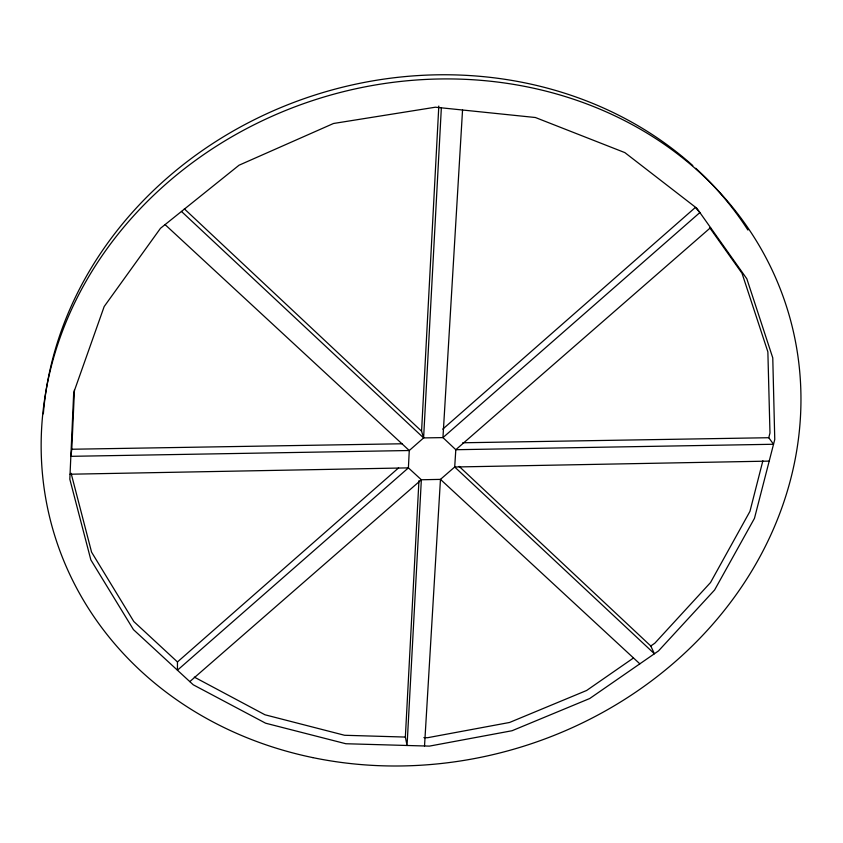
<?xml version="1.0" encoding="UTF-8"?>
<svg xmlns="http://www.w3.org/2000/svg" width="843" height="843" viewBox="0 0 843 843"><rect width="100%" height="100%" fill="white"/><g stroke="black" fill="none" stroke-linecap="round" stroke-linejoin="round"><path stroke-width="1.26" d="M71.097 473.25L91.592 552.186L133.816 621.544L177.462 661.955L177.441 670.196L408.402 467.876L409.266 450.52L423.607 437.917L442.954 437.601L699.88 212.552L695.349 207.473L442.744 429.15M165.07 224.607L409.266 450.52L70.854 456.326L71.792 449.245L74.458 389.824M70.053 474.219L408.402 467.876L421.352 479.762L407.064 745.486L405.357 737.067L418.95 480.658M181.466 211.445L423.607 437.917L421.574 431.173L438.813 106.049M423.607 437.917L441.353 107.83M424.524 745.981L440.457 479.382L454.704 467.001L769.195 461.11M462.544 110.011L442.954 437.601L455.81 449.719L773.537 444.261L768.763 437.717L769.975 432.986L767.868 351.858L742.019 273.28L709.732 227.747M762.873 460.773L749.954 511.353L710.491 582.576L654.853 643.177L650.796 645.991L459.15 466.39M177.462 661.955L398.623 467.876M189.812 681.608L421.352 479.762L440.457 479.382L639.837 663.831M710.565 227.642L455.81 449.719L454.704 467.001L654.389 653.768L650.796 645.991M633.114 658.246L586.633 690.48L509.562 722.472L427.538 737.72L423.892 737.604M71.792 449.245L402.09 443.776M462.723 442.775L768.763 437.717M405.357 737.067L344.587 735.275L264.965 714.78L194.311 677.108M184.332 208.843L421.574 431.173M43.351 413.818A380.204 337.548 -16.9 0 1 292.616 102.867A380.204 337.548 -16.9 0 1 692.798 165.586M695.749 168.263A380.204 337.548 -16.9 0 1 747.91 230.044M73.71 392.617L69.821 479.203L90.854 559.889L133.436 629.616L193.258 684.801L265.629 723.21L345.851 743.737L429.414 746.118L512.049 730.733L589.71 698.52L658.488 650.933L714.611 589.974L754.464 518.34L774.759 439.509L772.768 357.885L746.835 278.791L696.845 208.284L624.863 152.615L535.4 117.514L435.378 107.209L333.501 123.489L239.054 165.207L160.486 228.295L104.174 306.546L73.71 392.617M312.858 757.625A383.407 339.624 -16.9 0 0 790.534 320.171A383.407 339.624 -16.9 0 0 159.77 189.58A383.407 339.624 -16.9 0 0 312.858 757.625"/></g></svg>
